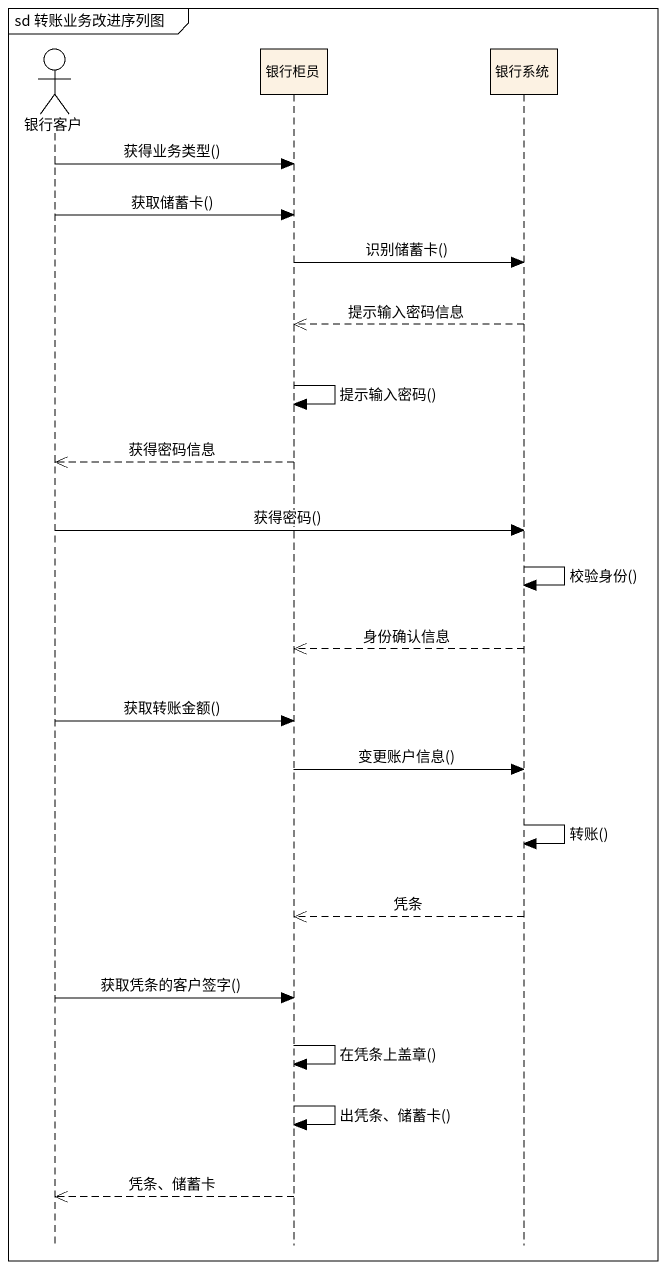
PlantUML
@startuml
mainframe sd 转账业务改进序列图
hide footbox
actor 银行客户
participant 银行柜员
participant 银行系统

银行客户 -> 银行柜员 : 获得业务类型()
银行客户 -> 银行柜员 : 获取储蓄卡()
银行柜员 -> 银行系统 : 识别储蓄卡()
银行系统 -->> 银行柜员 : 提示输入密码信息
银行柜员 -> 银行柜员 : 提示输入密码()
银行柜员 -->> 银行客户 : 获得密码信息
银行客户 -> 银行系统 : 获得密码()
银行系统 -> 银行系统 : 校验身份()
银行系统 -->> 银行柜员 : 身份确认信息
银行客户 -> 银行柜员 : 获取转账金额()
银行柜员 -> 银行系统 : 变更账户信息()
银行系统 -> 银行系统 : 转账()
银行系统 -->> 银行柜员 : 凭条
银行客户 -> 银行柜员 : 获取凭条的客户签字()
银行柜员 -> 银行柜员 : 在凭条上盖章()
银行柜员 -> 银行柜员 : 出凭条、储蓄卡()
银行柜员 -->> 银行客户 : 凭条、储蓄卡
@enduml
